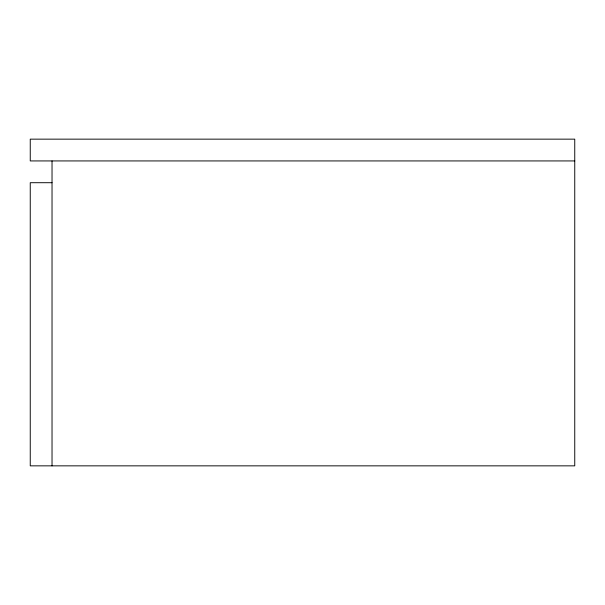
<?xml version="1.0" encoding="UTF-8"?>
<svg xmlns="http://www.w3.org/2000/svg" width="605" height="605" viewBox="0 0 605 605"><rect width="100%" height="100%" fill="white"/><g stroke="black" fill="none" stroke-linecap="round" stroke-linejoin="round"><path stroke-width="0.91" d="M574.75 160.93L30.25 160.93L30.25 139.15L574.75 139.15L574.75 465.85L30.25 465.85L30.25 182.71L52.03 182.71M52.03 160.93L52.03 465.85"/></g></svg>
